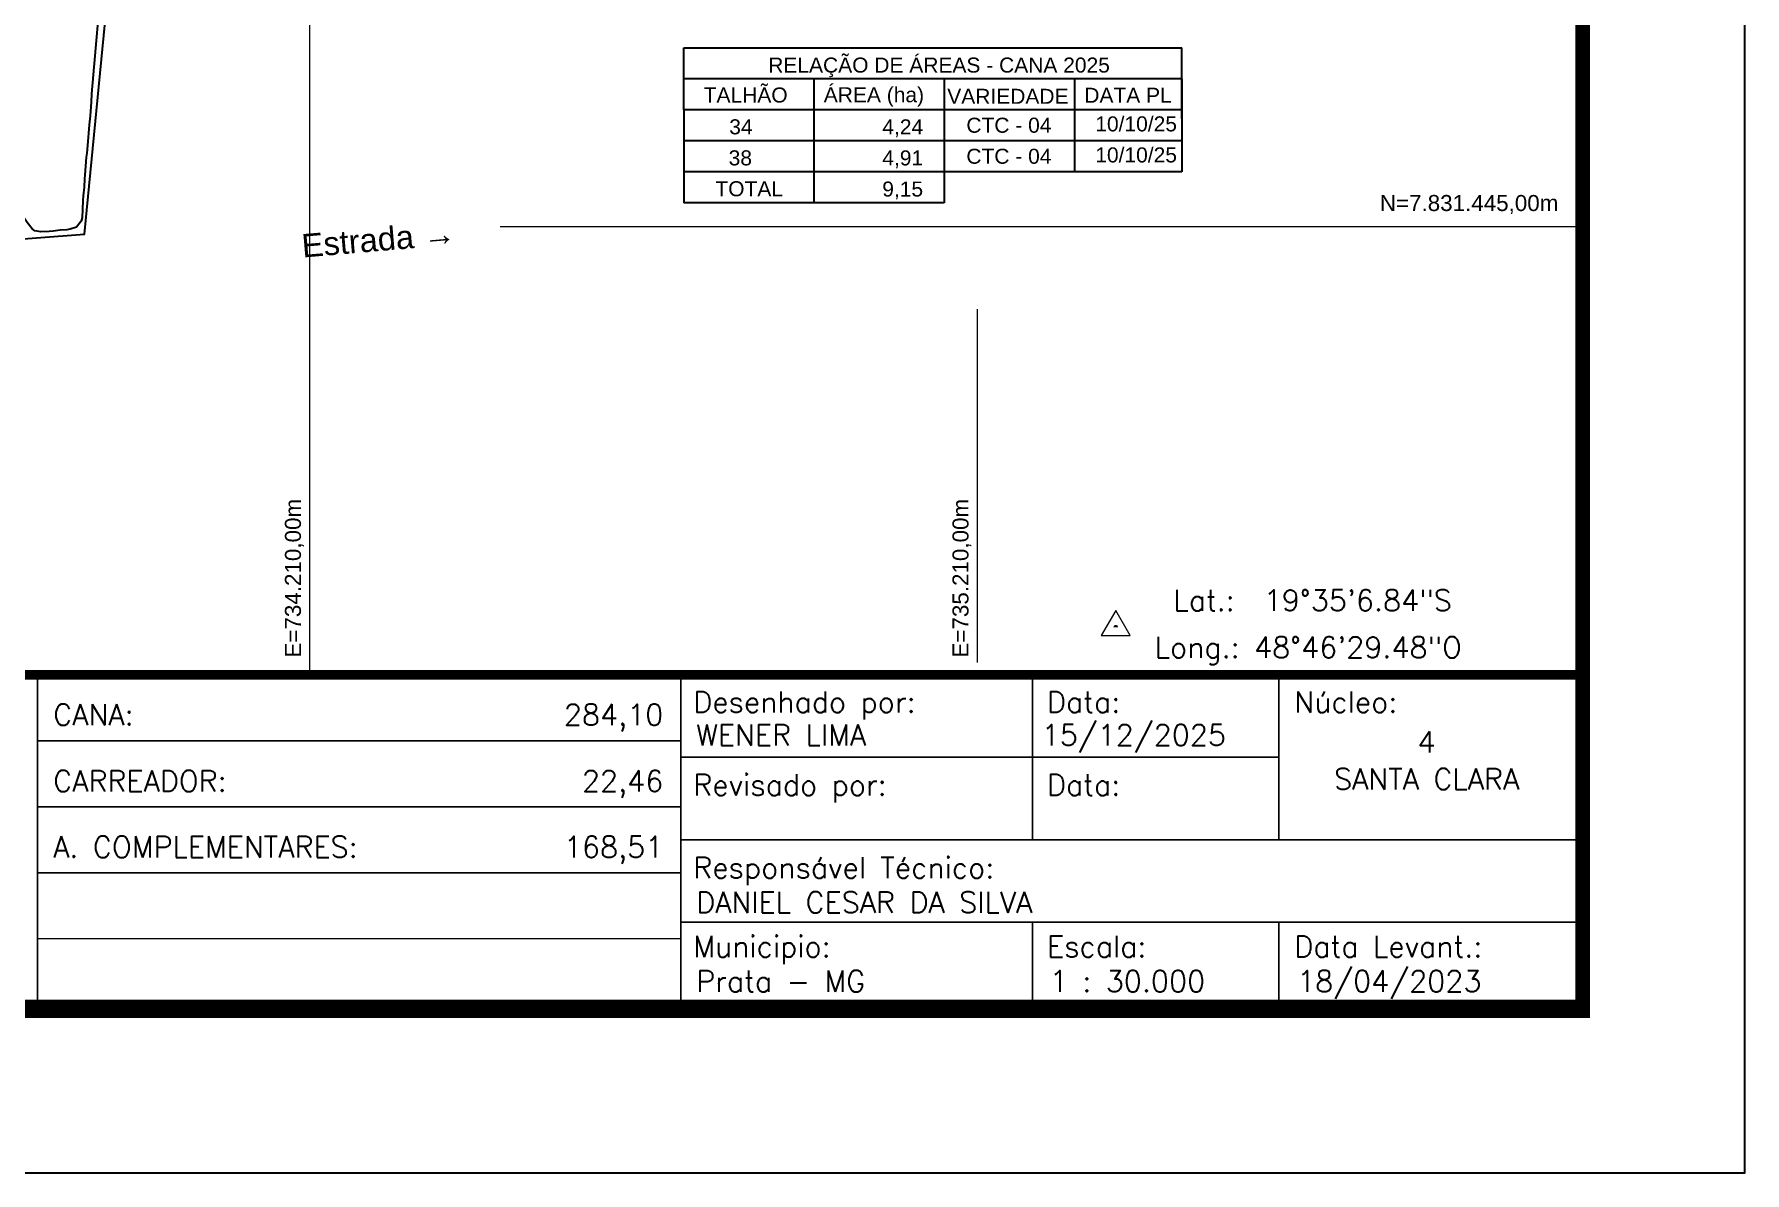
# Model space of a CAD drawing. Header units: inches. Extents: x 729142 to 736360, y 7830028 to 7835131.
# Drawn here: x 733797 to 736360, y 7830028 to 7831733 of the extents above; entities that cross this region are included whole.
import ezdxf
from ezdxf.enums import TextEntityAlignment as Align

# ---------------------------------------------------------------- set-up
doc = ezdxf.new("R2010")
doc.units = ezdxf.units.IN
doc.header["$MEASUREMENT"] = 0
doc.linetypes.add('CONTINUO', pattern=[0])
doc.linetypes.add('LIN0', pattern=[0])
for name, color, linetype in [('0114000387', 1, 'Continuous'), ('0114000387132', 5, 'Continuous'), ('MARGEM', 7, 'CONTINUO'), ('QUADRO', 7, 'Continuous'), ('TEXTO', 7, 'Continuous'), ('TEXTOS', 7, 'Continuous')]:
    doc.layers.add(name, color=color, linetype=linetype)
doc.layers.add('GRID', color=4, linetype='Continuous', lineweight=13)
doc.styles.add('ARIAL', font='arial.ttf', dxfattribs={"height": 10})
doc.styles.add('SIMPLEX', font='simplex', dxfattribs={"height": 0.2})
doc.styles.add('tGArial11', font='arial.ttf', dxfattribs={"height": 0.0017})

msp = doc.modelspace()

# ---------------------------------------------------------------- linework, layer by layer
at = {"layer": '0114000387', "linetype": 'CONTINUO'}
msp.add_lwpolyline([(731472.6, 7831250.4), (733872.3, 7831433.7), (733928.1, 7832008.6)], dxfattribs=at)
at = {"layer": '0114000387132', "color": 94, "linetype": 'CONTINUO', "flags": 128}
msp.add_lwpolyline([(733341.1, 7831400.3), (733333.2, 7831399.3), (733306.8, 7831397), (733277.5, 7831395), (733231.2, 7831391.9), (733199.2, 7831389), (733183.3, 7831387.7), (733123.6, 7831383.5), (733109.8, 7831382.5), (733082.6, 7831380.4), (733024.2, 7831376), (733008.8, 7831374.8), (733003.3, 7831374.2), (732996.5, 7831373.3), (732991.7, 7831373), (732990.1, 7831373), (732988.3, 7831373.5), (732988, 7831374), (732987.3, 7831375.8), (732986.9, 7831379.7), (732985.9, 7831385.3), (732985.1, 7831388), (732984.1, 7831390.7), (732899.4, 7831900.6), (732888, 7832030.6), (732889.2, 7832034), (732893.8, 7832044), (732899.5, 7832051.8), (732903.9, 7832055.2), (732916.1, 7832061.1), (732928.6, 7832067.4), (732934.6, 7832070.3), (732946.2, 7832075.5), (732957.1, 7832079.4), (732962.8, 7832081), (732974.5, 7832083.5), (732985.5, 7832084.8), (732989.9, 7832085.1), (732996.6, 7832085.2), (733005.6, 7832083.4), (733015.2, 7832085.8), (733027.9, 7832089.3), (733034.7, 7832090.8), (733049.4, 7832093.1), (733067.8, 7832095.8), (733077.1, 7832097.3), (733095.8, 7832100.6), (733114.2, 7832103.6), (733123.3, 7832105), (733141.4, 7832107.6), (733159.5, 7832110.1), (733167.9, 7832111.3), (733183.4, 7832113.7), (733197.7, 7832116), (733205.5, 7832117.1), (733222.1, 7832119.3), (733235.7, 7832121), (733247.7, 7832122.8), (733253.4, 7832123.7), (733264.5, 7832125.6), (733271, 7832126.5), (733285.9, 7832128.6), (733300.3, 7832130.6), (733307.4, 7832131.7), (733321.5, 7832134.1), (733333.6, 7832135.5), (733339.1, 7832135.3), (733349, 7832133.2), (733361.1, 7832129.7), (733367.8, 7832128.1), (733382.3, 7832125), (733398.5, 7832121.2), (733406.6, 7832119.4), (733422.4, 7832116), (733435.8, 7832113.2), (733442.7, 7832111.7), (733456.9, 7832108.5), (733472.2, 7832105.5), (733480.1, 7832104), (733496.4, 7832101.1), (733510.6, 7832100.1), (733517.2, 7832100.4), (733524.8, 7832101.8), (733529.7, 7832102.8), (733543.1, 7832107.4), (733549.7, 7832110.1), (733562.5, 7832116), (733578.7, 7832129.2), (733589.3, 7832137.8), (733599.7, 7832146.2), (733604.7, 7832151.7), (733614.4, 7832165.2), (733622.6, 7832179.8), (733626, 7832186.8), (733631.4, 7832200.6), (733636.5, 7832212.5), (733639.1, 7832217.4), (733644.4, 7832225.1), (733678.5, 7832241.8), (733692.1, 7832248.7), (733699.6, 7832252.4), (733715.8, 7832260.5), (733732.9, 7832268.7), (733742.1, 7832273.2), (733761.5, 7832283.2), (733780.9, 7832292.5), (733790.2, 7832297), (733808, 7832305.7), (733822.4, 7832312.6), (733827.5, 7832314.3), (733844.5, 7832323.6), (733861.8, 7832332.1), (733879.5, 7832340.8), (733887.6, 7832344.9), (733902.4, 7832352.5), (733914.5, 7832360.3), (733919.3, 7832362.9), (733926.6, 7832365.8), (733932.5, 7832362.6), (733937, 7832360), (733939, 7832358.8), (733941.3, 7832349.4), (733941.6, 7832344.5), (733940.4, 7832334.5), (733941.3, 7832323.7), (733941.4, 7832318.6), (733941.1, 7832309.2), (733939.9, 7832297.4), (733939.4, 7832292), (733938.6, 7832282.2), (733883, 7831643.7), (733882.5, 7831631.3), (733881.2, 7831617.8), (733880.6, 7831611), (733879.4, 7831597.3), (733878.3, 7831585), (733877.8, 7831578.9), (733877, 7831566.5), (733875.6, 7831555), (733874.9, 7831548.9), (733873.6, 7831535.7), (733872.9, 7831522.6), (733872.5, 7831516.3), (733871.6, 7831504.3), (733870.5, 7831490.9), (733870, 7831484.2), (733869.4, 7831470.8), (733868.9, 7831458.4), (733867.1, 7831453.1), (733860.4, 7831444.2), (733851, 7831441.1), (733846.1, 7831440.2), (733835.7, 7831439.5), (733825.3, 7831438.1), (733819.5, 7831437.6), (733806.9, 7831437), (733797.7, 7831438.8), (733793.7, 7831441.6), (733786.6, 7831451.1), (733777.1, 7831465.2), (733772.2, 7831472.6), (733762.2, 7831488.3), (733753.1, 7831501.1), (733749.2, 7831507.2), (733742.2, 7831518.9), (733736.2, 7831530.3), (733732.7, 7831536.4), (733724.7, 7831549.2), (733716.1, 7831564.3), (733711.8, 7831571.4), (733703.3, 7831584.5), (733695.7, 7831597), (733691.9, 7831603.1), (733684.2, 7831615.4), (733676.6, 7831625.2), (733673.2, 7831630.1), (733666.9, 7831639.6), (733661.8, 7831647.4), (733658.7, 7831649.2), (733651.3, 7831648.9), (733645, 7831641.6), (733634.2, 7831629.1), (733629, 7831617.6), (733626.6, 7831611.6), (733621.9, 7831598.6), (733617.1, 7831584.7), (733615.1, 7831578.3), (733611.6, 7831566.6), (733608.1, 7831553.9), (733606.2, 7831547.6), (733602.1, 7831535.1), (733597.2, 7831525.1), (733594.7, 7831519.7), (733589.8, 7831508.2), (733584.8, 7831493.4), (733582.2, 7831486.3), (733576.9, 7831473.1), (733571.2, 7831459.9), (733568.6, 7831453.5), (733564, 7831440.9), (733558.8, 7831429.8), (733556.1, 7831425.1), (733550.8, 7831417.9), (733545.6, 7831416), (733542.8, 7831415), (733539.7, 7831414), (733533.4, 7831412.5), (733530.1, 7831412), (733525.9, 7831411.5), (733516, 7831410.6), (733506.1, 7831409.8), (733500.9, 7831411), (733497.5, 7831412.8), (733493.4, 7831415.2), (733487.3, 7831418.2), (733483.5, 7831418.1), (733474.4, 7831414.5), (733466.6, 7831410.9), (733462.1, 7831409.6), (733451.5, 7831407.8), (733437.4, 7831407.3), (733429.2, 7831406.8), (733410.6, 7831405.1), (733387.4, 7831403.4), (733376.4, 7831402.6), (733355.6, 7831401.3)], close=True, dxfattribs=at)
at = {"layer": 'GRID', "color": 134}
for points in [[(734210, 7830773.6), (734210, 7833451.3)], [(734495.2, 7831445), (736116.5, 7831445)], [(735210, 7830791.9), (735210, 7831321.2)]]:
    msp.add_lwpolyline(points, dxfattribs=at)
at = {"layer": 'MARGEM', "color": 174, "linetype": 'LIN0', "flags": 128}
msp.add_lwpolyline([(736359.5, 7835130.7), (729142.4, 7835130.7), (729142.4, 7830027.7), (736359.5, 7830027.7)], close=True, dxfattribs=at)
for points, const_width in [([(736116.5, 7834887.7), (729385.4, 7834887.7), (729385.4, 7830270.7), (736116.5, 7830270.7)], 22.1), ([(731455.8, 7830773.6), (736117.2, 7830773.6), (736116.5, 7830279.6), (731455.8, 7830279.6)], 14.7)]:
    msp.add_lwpolyline(points, close=True, dxfattribs=dict(at, const_width=const_width))
for points, const_width in [([(731455.8, 7830773.6), (734356.8, 7830773.6)], 14.7), ([(733801.8, 7830773.6), (733801.8, 7830285.6)], 2.45), ([(734765.6, 7830773.6), (734765.6, 7830285.6)], 2.45), ([(735292.7, 7830526.6), (735292.7, 7830773.6)], 2.45), ([(735661.4, 7830526.6), (735661.4, 7830773.6)], 2.45), ([(733801.8, 7830674.8), (734765.6, 7830674.8)], 2.45), ([(734765.6, 7830650.1), (735661.4, 7830650.1)], 2.45), ([(733801.8, 7830576), (734765.6, 7830576)], 2.45), ([(734765.6, 7830526.6), (736116.9, 7830526.6)], 2.45), ([(733801.8, 7830477.2), (734765.6, 7830477.2)], 2.45), ([(734765.6, 7830403.1), (736116.7, 7830403.1)], 2.45), ([(735292.7, 7830403.1), (735292.7, 7830280.7)], 2.45), ([(735661.4, 7830403.1), (735661.4, 7830280.7)], 2.45), ([(733801.8, 7830378.4), (734765.6, 7830378.4)], 2.45)]:
    msp.add_lwpolyline(points, dxfattribs=dict(at, const_width=const_width))
at = {"layer": 'QUADRO'}
for p, q in [((734770, 7831712.9), (735516, 7831712.9)), ((734770, 7831692.6), (734770, 7831712.9)), ((735516, 7831652.8), (735516, 7831712.9)), ((734770, 7831619.9), (734770, 7831692.6)), ((735516, 7831666.4), (734770, 7831666.4)), ((734965.1, 7831666.4), (734965.1, 7831480.4)), ((735160.1, 7831666.4), (735160.1, 7831480.4)), ((735355.2, 7831666.4), (735355.2, 7831526.9)), ((735516, 7831666.4), (735516, 7831526.9)), ((735516, 7831606.3), (735516, 7831652.8)), ((734770, 7831619.9), (734770, 7831480.4)), ((735516, 7831619.9), (734770, 7831619.9)), ((735516, 7831573.4), (734770, 7831573.4)), ((735516, 7831526.9), (734770, 7831526.9)), ((735160.1, 7831480.4), (734770, 7831480.4))]:
    msp.add_line(p, q, dxfattribs=at).dxf.unprotected_set("ltscale", 0)
at = {"layer": 'TEXTO', "color": 7, "lineweight": 9, "flags": 128}
msp.add_lwpolyline([(735395.4, 7830832.3), (735439, 7830832.3), (735417.2, 7830870.1)], close=True, dxfattribs=at)
msp.add_lwpolyline([(735418.9, 7830844.9, 3.4, 3.4, 1), (735415.5, 7830844.9, 0, 0, 0)], format="xyseb", dxfattribs=at)

# ---------------------------------------------------------------- texts
at = {"layer": 'GRID', "color": 174, "style": 'ARIAL'}
msp.add_text('N=7.831.445,00m', height=24, dxfattribs=at).set_placement((735812.8, 7831468.3))
for s, p in [('E=734.210,00m', (734196.6, 7830799.5)), ('E=735.210,00m', (735196.6, 7830799.5))]:
    msp.add_text(s, height=24, rotation=90, dxfattribs=at).set_placement(p)
at = {"layer": 'MARGEM', "linetype": 'Continuous', "style": 'SIMPLEX'}
for s, p in [('CANA:', (733825.4, 7830729.8)), ('15/12/2025', (735306.2, 7830699.2)), ('WENER LIMA', (734788.6, 7830699.2)), ('CARREADOR:', (733825.4, 7830630.5)), ('A. COMPLEMENTARES:', (733825.4, 7830531.7)), ('DANIEL CESAR DA SILVA', (734788.6, 7830448.5)), ('Prata - MG', (734788.6, 7830330.5)), ('1 : 30.000', (735318.3, 7830330.5)), ('18/04/2023', (735688.9, 7830330.5))]:
    msp.add_text(s, height=31.59, dxfattribs=at).set_placement(p, align=Align.TOP_LEFT)
for s, p in [('284,10', (734739.4, 7830729.8)), ('22,46', (734739.4, 7830630.5)), ('168,51', (734739.4, 7830531.7))]:
    msp.add_text(s, height=31.59, dxfattribs=at).set_placement(p, align=Align.TOP_RIGHT)
at = {"layer": 'MARGEM', "linetype": 'Continuous', "lineweight": 9, "style": 'SIMPLEX'}
for s, p in [('Desenhado por:', (734784.4, 7830748.8)), ('Data:', (735314.2, 7830748.8)), ('Núcleo:', (735684.7, 7830748.8)), ('Revisado por:', (734784.4, 7830624.6)), ('Data:', (735314.2, 7830624.6)), ('Responsável Técnico:', (734784.4, 7830500.5)), ('Municipio:', (734784.4, 7830382.5)), ('Escala:', (735314.2, 7830382.5)), ('Data Levant.:', (735684.7, 7830382.5))]:
    msp.add_text(s, height=31.59, dxfattribs=at).set_placement(p, align=Align.TOP_LEFT)
at = {"layer": 'MARGEM', "linetype": 'Continuous', "style": 'SIMPLEX'}
for s, height, p in [('4', 31.6, (735882.9, 7830688.9)), ('SANTA CLARA', 31.59, (735882.9, 7830633.2))]:
    msp.add_text(s, height=height, dxfattribs=at).set_placement(p, align=Align.TOP_CENTER)
at = {"layer": 'QUADRO', "style": 'ARIAL'}
for s, p in [('RELAÇÃO DE ÁREAS - CANA 2025', (734896.6, 7831675.7)), ('ÁREA (ha)', (734979.8, 7831631.3)), ('VARIEDADE', (735164.8, 7831628.9)), ('34', (734838.2, 7831583.2)), ('CTC - 04', (735193.4, 7831585.6)), ('38', (734837.3, 7831536.7)), ('CTC - 04', (735193.4, 7831539.1))]:
    e = msp.add_text(s, height=22.5, dxfattribs=at)
    e.set_placement(p)
    e.dxf.unprotected_set("ltscale", 0)
for s, p in [('TALHÃO', (734862.8, 7831642.1)), ('DATA PL', (735435.6, 7831641.7)), ('TOTAL', (734868.1, 7831501.7))]:
    e = msp.add_text(s, height=22.5, dxfattribs=at)
    e.set_placement(p, align=Align.MIDDLE_CENTER)
    e.dxf.unprotected_set("ltscale", 0)
for s, p in [('4,24', (735128.7, 7831583.1)), ('10/10/25', (735508.9, 7831587.6)), ('4,91', (735128.7, 7831536.6)), ('10/10/25', (735508.9, 7831541.1)), ('9,15', (735128.6, 7831490))]:
    e = msp.add_text(s, height=22.5, dxfattribs=at)
    e.set_placement(p, align=Align.RIGHT)
    e.dxf.unprotected_set("ltscale", 0)
at = {"layer": 'TEXTO', "style": 'SIMPLEX'}
for s, p in [('Lat.:  19°35\'6.84"S', (735503.5, 7830869.3, 399)), ('Long.: 48°46\'29.48"O', (735475.5, 7830798.9, 399))]:
    msp.add_text(s, height=31.59, dxfattribs=at).set_placement(p)
at = {"layer": 'TEXTOS', "style": 'tGArial11'}
msp.add_text('Estrada → ', height=35, rotation=4.8873, dxfattribs=at).set_placement((734199.2, 7831398.6))

doc.saveas('drawing.dxf')
